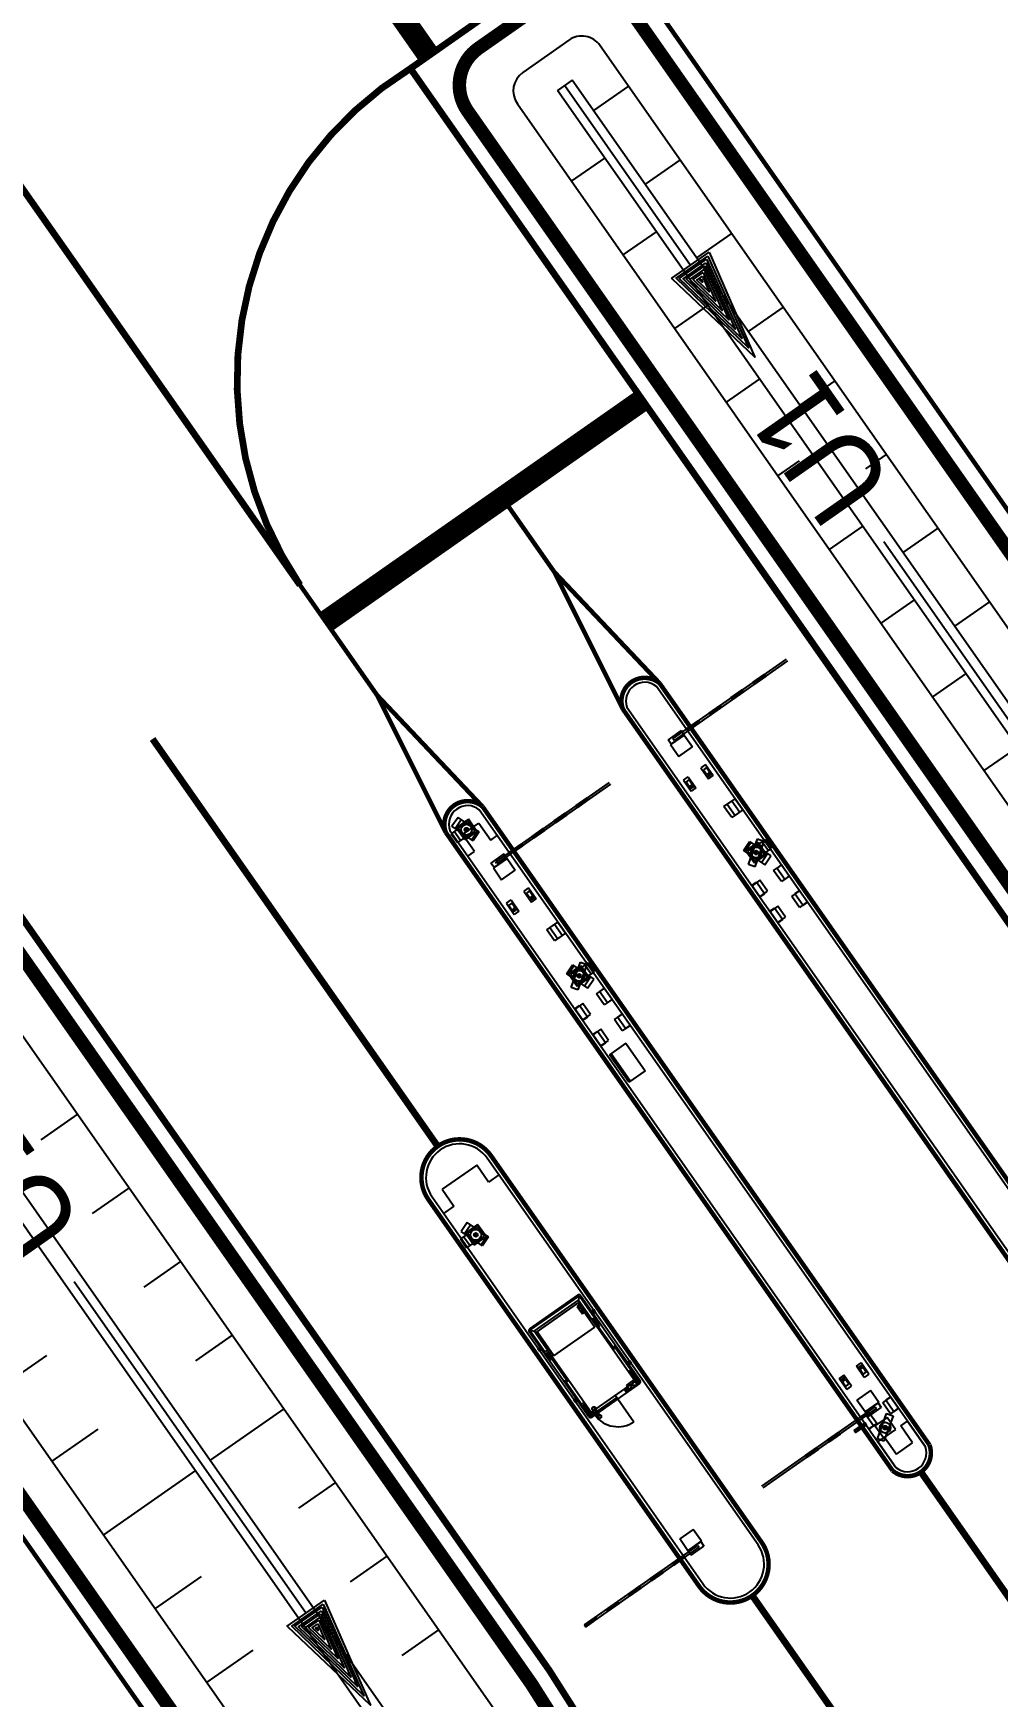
# Model space of a CAD drawing. Header units: millimetres. Extents: x 152904052 to 153933663, y 538271515 to 539240469.
# Drawn here: x 153414542 to 153435995, y 538547821 to 538584816 of the extents above; entities that cross this region are included whole.
import ezdxf
from ezdxf.enums import TextEntityAlignment as Align

# ---------------------------------------------------------------- set-up
doc = ezdxf.new("R2010")
doc.units = ezdxf.units.MM
doc.layers.add('SCHM', color=9, linetype='Continuous')
doc.styles.add('IIAC FONT', font='Gulim.ttf')

msp = doc.modelspace()

# ---------------------------------------------------------------- linework, layer by layer
at = {"layer": 'SCHM'}
for p, q in [((153426530.2, 538583771.9), (153426202.5, 538583542.5)), ((153445565.5, 538555889.3), (153426202.5, 538583542.5)), ((153445893.2, 538556118.7), (153426530.2, 538583771.9)), ((153427780.2, 538583643), (153427002, 538583098.1)), ((153426517.3, 538581524.4), (153427254.3, 538582040.4)), ((153428927.3, 538582004.7), (153428149.1, 538581459.8)), ((153427664.5, 538579886.1), (153428401.4, 538580402.1)), ((153430074.5, 538580366.4), (153429296.3, 538579821.5)), ((153428811.6, 538578247.8), (153429548.6, 538578763.8)), ((153431221.6, 538578728.1), (153430443.5, 538578183.2)), ((153429958.8, 538576609.5), (153430695.7, 538577125.5)), ((153432368.8, 538577089.8), (153431590.6, 538576544.9)), ((153433516, 538575451.5), (153433051, 538575125.9)), ((153431105.9, 538574971.2), (153431583.6, 538575305.7)), ((153432253.1, 538573332.9), (153432990, 538573848.9)), ((153434663.1, 538573813.2), (153433884.9, 538573268.3)), ((153433400.2, 538571694.6), (153434137.2, 538572210.6)), ((153435810.3, 538572174.9), (153435032.1, 538571630)), ((153431289.9, 538570897.8), (153428767, 538569131.2)), ((153431318.5, 538570857), (153428795.6, 538569090.4)), ((153430065.8, 538570040.6), (153430310.6, 538570212.1)), ((153430310.6, 538570212.1), (153430339.2, 538570171.3)), ((153430555.5, 538570383.5), (153430800.3, 538570554.9)), ((153430828.9, 538570514.1), (153430584, 538570342.7)), ((153434547.4, 538570056.3), (153435284.3, 538570572.3)), ((153406706.7, 538569891.4), (153425175.9, 538543514.7)), ((153429576.2, 538569697.8), (153429821, 538569869.2)), ((153429821, 538569869.2), (153429849.6, 538569828.4)), ((153430094.4, 538569999.8), (153430065.8, 538570040.6)), ((153430339.2, 538570171.3), (153430094.4, 538569999.8)), ((153406379, 538569662), (153424848.2, 538543285.2)), ((153429086.5, 538569354.9), (153429331.4, 538569526.4)), ((153429359.9, 538569485.6), (153429115.1, 538569314.1)), ((153429331.4, 538569526.4), (153429359.9, 538569485.6)), ((153429849.6, 538569828.4), (153429604.7, 538569657)), ((153428950.5, 538569306.1), (153428662.7, 538569104.6)), ((153428731.5, 538569006.3), (153428662.7, 538569104.6)), ((153428716.2, 538568995.6), (153429019.3, 538569207.8)), ((153429019.3, 538569207.8), (153428731.5, 538569006.3)), ((153428795.6, 538569090.4), (153428767, 538569131.2)), ((153428950.5, 538569306.1), (153429019.3, 538569207.8)), ((153429019.3, 538569207.8), (153429202.9, 538568945.7)), ((153429115.1, 538569314.1), (153429086.5, 538569354.9)), ((153428716.2, 538568995.6), (153428899.8, 538568733.4)), ((153428899.8, 538568733.4), (153429202.9, 538568945.7)), ((153435694.5, 538568418), (153436431.5, 538568934)), ((153429496.2, 538568552.9), (153429390.3, 538568478.7)), ((153429390.3, 538568478.7), (153429562.4, 538568233)), ((153429520.2, 538568483.9), (153429450.6, 538568435.1)), ((153429450.6, 538568435.1), (153429523.5, 538568331)), ((153429496.2, 538568552.9), (153429668.3, 538568307.1)), ((153429520.2, 538568483.9), (153429593.2, 538568379.8)), ((153429593.2, 538568379.8), (153429523.5, 538568331)), ((153427350.3, 538568155.7), (153424827.4, 538566389.1)), ((153427378.8, 538568114.9), (153424855.9, 538566348.3)), ((153429004.7, 538568208.7), (153429110.6, 538568282.9)), ((153429004.7, 538568208.7), (153429176.8, 538567963)), ((153429061.3, 538568162.5), (153429130.9, 538568211.3)), ((153429061.3, 538568162.5), (153429134.2, 538568058.4)), ((153429110.6, 538568282.9), (153429282.6, 538568037.1)), ((153429130.9, 538568211.3), (153429203.9, 538568107.2)), ((153429134.2, 538568058.4), (153429203.9, 538568107.2)), ((153429169, 538568082.8), (153429163.4, 538568016.7)), ((153429163.4, 538568016.7), (153429233, 538568065.5)), ((153429169, 538568082.8), (153429233, 538568065.5)), ((153429282.6, 538568037.1), (153429176.8, 538567963)), ((153429558.3, 538568355.4), (153429552.7, 538568289.3)), ((153429622.4, 538568338.1), (153429552.7, 538568289.3)), ((153429558.3, 538568355.4), (153429622.4, 538568338.1)), ((153429562.4, 538568233), (153429668.3, 538568307.1)), ((153426615.8, 538567641.4), (153426860.6, 538567812.8)), ((153426889.2, 538567772), (153426644.4, 538567600.6)), ((153429905.9, 538567619), (153430151.7, 538567791.1)), ((153430077.1, 538567745), (153429974.7, 538567673.3)), ((153429974.7, 538567673.3), (153430152.6, 538567419.4)), ((153430077.1, 538567745), (153430254.9, 538567491)), ((153430151.7, 538567791.1), (153430323.8, 538567545.3)), ((153423990.1, 538567378.2), (153423855.3, 538567179.6)), ((153423925.6, 538567131.8), (153424060.4, 538567330.4)), ((153424219.6, 538567334.1), (153423950.5, 538567145.6)), ((153424461.7, 538567058.1), (153423990.1, 538567378.2)), ((153423996.2, 538567137.4), (153424211.6, 538567288.2)), ((153424362.3, 538567072.9), (153424211.6, 538567288.2)), ((153424408.1, 538567064.9), (153424219.6, 538567334.1)), ((153426126.2, 538567298.6), (153426371, 538567470)), ((153426154.7, 538567257.7), (153426126.2, 538567298.6)), ((153426399.6, 538567429.2), (153426154.7, 538567257.7)), ((153426371, 538567470), (153426399.6, 538567429.2)), ((153430078, 538567373.3), (153429905.9, 538567619)), ((153430323.8, 538567545.3), (153430078, 538567373.3)), ((153430152.6, 538567419.4), (153430254.9, 538567491)), ((153424002.8, 538567128.1), (153423838.1, 538567012.7)), ((153423838.1, 538567012.7), (153423975.7, 538566816.1)), ((153424327, 538566859.5), (153423855.3, 538567179.6)), ((153424045.4, 538566864.9), (153423907.7, 538567061.5)), ((153424138.9, 538566876.4), (153423950.5, 538567145.6)), ((153424140.4, 538566931.5), (153423975.7, 538566816.1)), ((153424147, 538566922.1), (153423996.2, 538567137.4)), ((153424140.4, 538566931.5), (153424002.8, 538567128.1)), ((153424092.4, 538566995.2), (153424452.8, 538567247.6)), ((153424356.2, 538566618.4), (153424092.4, 538566995.2)), ((153424408.1, 538567064.9), (153424138.9, 538566876.4)), ((153424362.3, 538567072.9), (153424147, 538566922.1)), ((153424432.8, 538567077.8), (153424298, 538566879.2)), ((153424461.7, 538567058.1), (153424327, 538566859.5)), ((153424452.8, 538567247.6), (153424716.7, 538566870.7)), ((153424716.7, 538566870.7), (153424864.1, 538566974)), ((153425636.5, 538566955.7), (153425881.3, 538567127.1)), ((153425909.9, 538567086.3), (153425665.1, 538566914.9)), ((153425881.3, 538567127.1), (153425909.9, 538567086.3)), ((153430449.4, 538566332.6), (153430650.1, 538566897)), ((153430650.1, 538566897), (153430795.1, 538566845.4)), ((153430661.7, 538566768.4), (153430826.4, 538566883.7)), ((153430964, 538566687.1), (153430826.4, 538566883.7)), ((153424209.5, 538566515.6), (153424356.9, 538566618.8)), ((153425010.8, 538566564), (153424723, 538566362.5)), ((153425010.8, 538566564), (153425079.7, 538566465.7)), ((153425146.9, 538566612.8), (153425391.7, 538566784.3)), ((153425175.4, 538566572), (153425146.9, 538566612.8)), ((153425420.3, 538566743.5), (153425175.4, 538566572)), ((153425391.7, 538566784.3), (153425420.3, 538566743.5)), ((153430340.4, 538566641.7), (153430475.1, 538566840.3)), ((153430340.4, 538566641.7), (153430812.1, 538566321.7)), ((153430369.3, 538566622.1), (153430504.1, 538566820.7)), ((153430394, 538566635), (153430663.2, 538566823.4)), ((153430394, 538566635), (153430582.5, 538566365.8)), ((153430439.8, 538566627), (153430655.1, 538566777.8)), ((153430439.8, 538566627), (153430590.6, 538566411.6)), ((153430475.1, 538566840.3), (153430946.8, 538566520.3)), ((153430582.5, 538566365.8), (153430851.7, 538566554.3)), ((153430805.9, 538566562.4), (153430590.6, 538566411.6)), ((153430795.1, 538566845.4), (153430594.4, 538566281)), ((153430655.1, 538566777.8), (153430805.9, 538566562.4)), ((153430661.7, 538566768.4), (153430799.3, 538566571.8)), ((153430663.2, 538566823.4), (153430851.7, 538566554.3)), ((153430876.5, 538566568), (153430741.7, 538566369.4)), ((153430756.8, 538566835), (153430894.4, 538566638.4)), ((153430799.3, 538566571.8), (153430964, 538566687.1)), ((153430812.1, 538566321.7), (153430946.8, 538566520.3)), ((153424791.9, 538566264.2), (153424723, 538566362.5)), ((153424776.6, 538566253.5), (153425079.7, 538566465.7)), ((153424776.6, 538566253.5), (153424960.1, 538565991.3)), ((153425079.7, 538566465.7), (153424791.9, 538566264.2)), ((153424855.9, 538566348.3), (153424827.4, 538566389.1)), ((153424960.1, 538565991.3), (153425263.2, 538566203.6)), ((153425079.7, 538566465.7), (153425263.2, 538566203.6)), ((153430594.4, 538566281), (153430449.4, 538566332.6)), ((153431010.1, 538566194.7), (153431184.1, 538566316.6)), ((153431182.1, 538565949), (153431010.1, 538566194.7)), ((153431181.3, 538566320.7), (153431078.9, 538566249)), ((153431256.7, 538565995.1), (153431078.9, 538566249)), ((153431359.1, 538566066.8), (153431181.3, 538566320.7)), ((153425556.5, 538565810.8), (153425450.7, 538565736.7)), ((153425556.5, 538565810.8), (153425728.6, 538565565)), ((153430525.9, 538565861.8), (153430628.3, 538565933.5)), ((153430703.7, 538565607.9), (153430525.9, 538565861.8)), ((153430702.9, 538565979.6), (153430528.8, 538565857.7)), ((153430806.1, 538565679.6), (153430628.3, 538565933.5)), ((153430874.9, 538565733.9), (153430702.9, 538565979.6)), ((153431356.2, 538566070.9), (153431182.1, 538565949)), ((153431256.7, 538565995.1), (153431359.1, 538566066.8)), ((153425065, 538565466.6), (153425170.9, 538565540.8)), ((153425065, 538565466.6), (153425237.1, 538565220.9)), ((153425121.6, 538565420.4), (153425191.3, 538565469.2)), ((153425121.6, 538565420.4), (153425194.5, 538565316.3)), ((153425170.9, 538565540.8), (153425343, 538565295)), ((153425191.3, 538565469.2), (153425264.2, 538565365.1)), ((153425450.7, 538565736.7), (153425622.7, 538565490.9)), ((153425580.6, 538565741.8), (153425510.9, 538565693)), ((153425510.9, 538565693), (153425583.9, 538565588.9)), ((153425580.6, 538565741.8), (153425653.5, 538565637.7)), ((153425653.5, 538565637.7), (153425583.9, 538565588.9)), ((153425618.7, 538565613.3), (153425613.1, 538565547.2)), ((153425682.7, 538565596), (153425613.1, 538565547.2)), ((153425618.7, 538565613.3), (153425682.7, 538565596)), ((153425622.7, 538565490.9), (153425728.6, 538565565)), ((153430700.9, 538565612), (153430874.9, 538565733.9)), ((153430806.1, 538565679.6), (153430703.7, 538565607.9)), ((153431104.4, 538565406.2), (153430930.3, 538565284.3)), ((153431276.4, 538565160.5), (153431104.4, 538565406.2)), ((153431411.6, 538565621.3), (153431585.6, 538565743.2)), ((153431583.6, 538565375.6), (153431411.6, 538565621.3)), ((153431582.8, 538565747.3), (153431480.4, 538565675.6)), ((153431658.2, 538565421.7), (153431480.4, 538565675.6)), ((153431760.6, 538565493.4), (153431582.8, 538565747.3)), ((153431757.7, 538565497.5), (153431583.6, 538565375.6)), ((153431658.2, 538565421.7), (153431760.6, 538565493.4)), ((153425194.5, 538565316.3), (153425264.2, 538565365.1)), ((153425229.4, 538565340.7), (153425223.7, 538565274.6)), ((153425223.7, 538565274.6), (153425293.4, 538565323.4)), ((153425229.4, 538565340.7), (153425293.4, 538565323.4)), ((153425343, 538565295), (153425237.1, 538565220.9)), ((153425966.3, 538564876.9), (153426212, 538565049)), ((153426212, 538565049), (153426384.1, 538564803.2)), ((153430927.4, 538565288.4), (153431029.8, 538565360.1)), ((153431105.2, 538565034.5), (153430927.4, 538565288.4)), ((153431207.6, 538565106.2), (153431029.8, 538565360.1)), ((153431102.4, 538565038.6), (153431276.4, 538565160.5)), ((153431207.6, 538565106.2), (153431105.2, 538565034.5)), ((153426138.4, 538564631.2), (153425966.3, 538564876.9)), ((153426137.5, 538565002.9), (153426035.1, 538564931.2)), ((153426035.1, 538564931.2), (153426212.9, 538564677.3)), ((153426137.5, 538565002.9), (153426315.3, 538564749)), ((153426384.1, 538564803.2), (153426138.4, 538564631.2)), ((153426212.9, 538564677.3), (153426315.3, 538564749)), ((153426400.7, 538563899.7), (153426535.5, 538564098.3)), ((153426429.7, 538563880), (153426564.4, 538564078.6)), ((153426454.3, 538563892.9), (153426723.5, 538564081.4)), ((153426500.1, 538563884.9), (153426715.5, 538564035.7)), ((153426509.8, 538563590.5), (153426710.4, 538564154.9)), ((153426535.5, 538564098.3), (153427007.2, 538563778.2)), ((153426855.4, 538564103.3), (153426654.8, 538563538.9)), ((153426710.4, 538564154.9), (153426855.4, 538564103.3)), ((153426715.5, 538564035.7), (153426866.2, 538563820.3)), ((153426722, 538564026.3), (153426886.7, 538564141.6)), ((153426722, 538564026.3), (153426859.7, 538563829.7)), ((153426723.5, 538564081.4), (153426912, 538563812.2)), ((153426817.1, 538564092.9), (153426954.8, 538563896.3)), ((153426859.7, 538563829.7), (153427024.4, 538563945)), ((153427024.4, 538563945), (153426886.7, 538564141.6)), ((153426400.7, 538563899.7), (153426872.4, 538563579.6)), ((153426454.3, 538563892.9), (153426642.8, 538563623.7)), ((153426500.1, 538563884.9), (153426650.9, 538563669.6)), ((153426654.8, 538563538.9), (153426509.8, 538563590.5)), ((153426642.8, 538563623.7), (153426912, 538563812.2)), ((153426866.2, 538563820.3), (153426650.9, 538563669.6)), ((153426936.8, 538563825.9), (153426802.1, 538563627.3)), ((153426872.4, 538563579.6), (153427007.2, 538563778.2)), ((153427070.4, 538563452.6), (153427244.5, 538563574.5)), ((153427241.6, 538563578.6), (153427139.2, 538563506.9)), ((153427419.4, 538563324.7), (153427241.6, 538563578.6)), ((153426586.3, 538563119.7), (153426688.7, 538563191.4)), ((153426763.2, 538563237.5), (153426589.1, 538563115.7)), ((153426866.5, 538562937.5), (153426688.7, 538563191.4)), ((153426935.3, 538562991.8), (153426763.2, 538563237.5)), ((153427242.5, 538563206.9), (153427070.4, 538563452.6)), ((153427317, 538563253), (153427139.2, 538563506.9)), ((153427416.5, 538563328.8), (153427242.5, 538563206.9)), ((153427317, 538563253), (153427419.4, 538563324.7)), ((153426764.1, 538562865.8), (153426586.3, 538563119.7)), ((153426761.2, 538562869.9), (153426935.3, 538562991.8)), ((153426866.5, 538562937.5), (153426764.1, 538562865.8)), ((153427471.9, 538562879.2), (153427646, 538563001.1)), ((153427644, 538562633.5), (153427471.9, 538562879.2)), ((153427643.1, 538563005.2), (153427540.7, 538562933.5)), ((153427718.5, 538562679.6), (153427540.7, 538562933.5)), ((153427820.9, 538562751.3), (153427643.1, 538563005.2)), ((153426987.8, 538562546.3), (153427090.2, 538562618)), ((153427165.6, 538562292.4), (153426987.8, 538562546.3)), ((153427164.7, 538562664.1), (153426990.6, 538562542.2)), ((153427268, 538562364.1), (153427090.2, 538562618)), ((153427336.8, 538562418.4), (153427164.7, 538562664.1)), ((153427818, 538562755.4), (153427644, 538562633.5)), ((153427718.5, 538562679.6), (153427820.9, 538562751.3)), ((153427162.7, 538562296.5), (153427336.8, 538562418.4)), ((153427268, 538562364.1), (153427165.6, 538562292.4)), ((153427724.2, 538562354.1), (153427361.3, 538562100)), ((153427791.5, 538561485.7), (153427361.8, 538562099.3)), ((153427396.6, 538562124.7), (153427826.7, 538561510.3)), ((153427724.2, 538562354.1), (153428154.4, 538561739.8)), ((153428154.4, 538561739.8), (153427791.5, 538561485.7)), ((153415524.3, 538560778.3), (153414706.8, 538560205.9)), ((153424404.7, 538559645.1), (153423634.7, 538559105.9)), ((153424668.6, 538559268.3), (153424404.7, 538559645.1)), ((153416671.8, 538559140.2), (153415854.2, 538558567.7)), ((153424897.9, 538559428.9), (153424668.6, 538559268.3)), ((153423634.7, 538559105.9), (153423898.6, 538558729.1)), ((153423898.6, 538558729.1), (153423669.2, 538558568.5)), ((153424208.8, 538558116.5), (153424044.1, 538558001.2)), ((153424196.1, 538558366.6), (153424061.4, 538558168)), ((153424533, 538557848), (153424061.4, 538558168)), ((153424251.4, 538557853.4), (153424113.8, 538558050)), ((153424131.7, 538558120.3), (153424266.5, 538558318.9)), ((153424425.7, 538558322.5), (153424156.5, 538558134.1)), ((153424345, 538557864.9), (153424156.5, 538558134.1)), ((153424667.8, 538558046.6), (153424196.1, 538558366.6)), ((153424202.3, 538558125.9), (153424417.6, 538558276.7)), ((153424353.1, 538557910.6), (153424202.3, 538558125.9)), ((153424346.5, 538557919.9), (153424208.8, 538558116.5)), ((153424614.2, 538558053.4), (153424345, 538557864.9)), ((153424568.4, 538558061.4), (153424353.1, 538557910.6)), ((153424568.4, 538558061.4), (153424417.6, 538558276.7)), ((153424614.2, 538558053.4), (153424425.7, 538558322.5)), ((153424638.8, 538558066.2), (153424504.1, 538557867.6)), ((153424667.8, 538558046.6), (153424533, 538557848)), ((153424044.1, 538558001.2), (153424181.8, 538557804.6)), ((153424346.5, 538557919.9), (153424181.8, 538557804.6)), ((153417819.3, 538557502.1), (153417001.5, 538556929.5)), ((153425586.7, 538556004.3), (153426651.6, 538556750)), ((153425597.6, 538555988.8), (153426662.5, 538556734.4)), ((153425601.1, 538555983.9), (153426666, 538556729.5)), ((153425604.5, 538555978.9), (153426669.4, 538556724.6)), ((153425685.1, 538555951.1), (153426668, 538556639.4)), ((153425730.1, 538555921.6), (153426680.3, 538556587)), ((153426643.5, 538556500.1), (153426725.4, 538556557.5)), ((153426680.3, 538556709), (153426651.6, 538556750)), ((153426661.5, 538556573.8), (153427034.3, 538556041.3)), ((153426680.3, 538556709), (153426668, 538556639.4)), ((153426668, 538556639.4), (153427987.3, 538554755.3)), ((153426721.3, 538556737.7), (153426680.3, 538556709)), ((153426680.3, 538556587), (153426927, 538556234.7)), ((153426695.9, 538556719.9), (153427022.8, 538556253)), ((153426700.8, 538556723.4), (153427027.7, 538556256.5)), ((153426705.7, 538556726.8), (153427032.7, 538556259.9)), ((153426721.3, 538556737.7), (153428040.5, 538554853.7)), ((153426758.2, 538556336.3), (153426725.4, 538556557.5)), ((153426840.1, 538556393.6), (153426643.5, 538556500.1)), ((153426643.5, 538556500.1), (153426758.2, 538556336.3)), ((153426758.2, 538556336.3), (153426840.1, 538556393.6)), ((153426908.1, 538556221.5), (153426927, 538556234.7)), ((153426959.3, 538556397.8), (153427008.5, 538556432.2)), ((153427048.2, 538556270.8), (153426966.3, 538556213.4)), ((153427071.2, 538556238), (153426989.2, 538556180.7)), ((153426999.5, 538556340.4), (153427048.6, 538556374.8)), ((153427048.6, 538556374.8), (153427008.5, 538556432.2)), ((153427128.5, 538556156.1), (153427046.6, 538556098.8)), ((153418966.8, 538555864.1), (153418148.8, 538555291.3)), ((153425574.5, 538555934.7), (153425615.4, 538555963.4)), ((153426893.7, 538554050.7), (153425574.5, 538555934.7)), ((153425615.4, 538555963.4), (153425586.7, 538556004.3)), ((153425590, 538555945.6), (153425917, 538555478.7)), ((153425594.9, 538555949), (153425921.9, 538555482.1)), ((153425599.9, 538555952.5), (153425926.8, 538555485.6)), ((153425615.4, 538555963.4), (153425685.1, 538555951.1)), ((153427004.3, 538554067.1), (153425685.1, 538555951.1)), ((153425976.8, 538555569.4), (153425730.1, 538555921.6)), ((153426121.8, 538555402.4), (153425749, 538555934.8)), ((153426121.8, 538555402.4), (153427034.3, 538556041.3)), ((153427069.5, 538556066), (153427151.5, 538556123.3)), ((153427133.4, 538556061.9), (153427092.5, 538556033.2)), ((153427108.1, 538556044.1), (153427429.3, 538555585.4)), ((153427110.5, 538556094.7), (153427133.4, 538556061.9)), ((153427113, 538556047.6), (153427434.2, 538555588.8)), ((153427117.9, 538556051), (153427439.1, 538555592.3)), ((153425812.5, 538555594.8), (153425763.3, 538555560.3)), ((153425803.5, 538555503), (153425763.3, 538555560.3)), ((153425852.6, 538555537.4), (153425803.5, 538555503)), ((153425901.4, 538555467.8), (153425983.3, 538555525.1)), ((153425924.3, 538555435), (153426006.3, 538555492.4)), ((153425976.8, 538555569.4), (153425995.6, 538555582.6)), ((153427495.6, 538555631.9), (153427413.7, 538555574.5)), ((153427518.5, 538555599.1), (153427436.6, 538555541.7)), ((153427454.6, 538555603.2), (153427477.6, 538555570.4)), ((153427493.2, 538555581.3), (153427837.3, 538555089.8)), ((153427498.1, 538555584.7), (153427842.2, 538555093.3)), ((153427503, 538555588.2), (153427847.1, 538555096.7)), ((153414833.7, 538555411.6), (153413811.4, 538554695.8)), ((153425981.7, 538555353.1), (153426063.6, 538555410.5)), ((153426004.6, 538555320.3), (153426086.6, 538555377.7)), ((153426045.6, 538555349), (153426068.5, 538555316.2)), ((153426068.5, 538555316.2), (153426109.5, 538555344.9)), ((153426084.1, 538555327.1), (153426405.3, 538554868.4)), ((153426089, 538555330.6), (153426410.2, 538554871.9)), ((153426093.9, 538555334), (153426415.1, 538554875.3)), ((153427756.6, 538555259.1), (153427805.7, 538555293.6)), ((153427862.7, 538555107.6), (153427780.8, 538555050.2)), ((153427796.7, 538555201.8), (153427845.9, 538555236.2)), ((153427885.6, 538555074.8), (153427803.7, 538555017.5)), ((153427845.9, 538555236.2), (153427805.7, 538555293.6)), ((153432849.8, 538555169.6), (153432955.7, 538555243.7)), ((153433021.9, 538554923.8), (153432849.8, 538555169.6)), ((153432969, 538555190), (153432899.4, 538555141.2)), ((153432963.4, 538555123.9), (153432899.4, 538555141.2)), ((153432998.2, 538555148.3), (153432928.6, 538555099.5)), ((153433001.5, 538554995.4), (153432928.6, 538555099.5)), ((153433127.7, 538554998), (153432955.7, 538555243.7)), ((153432963.4, 538555123.9), (153432969, 538555190)), ((153433071.2, 538555044.2), (153432998.2, 538555148.3)), ((153433071.2, 538555044.2), (153433001.5, 538554995.4)), ((153426348.8, 538554828.8), (153426430.7, 538554886.2)), ((153426371.7, 538554796.1), (153426453.6, 538554853.4)), ((153426387.3, 538554807), (153426731.4, 538554315.5)), ((153426389.7, 538554857.5), (153426412.7, 538554824.8)), ((153426392.2, 538554810.4), (153426736.4, 538554318.9)), ((153426397.1, 538554813.9), (153426741.3, 538554322.4)), ((153428028.2, 538554784), (153426963.3, 538554038.4)), ((153428011.8, 538554894.6), (153427055.5, 538554225)), ((153427902.9, 538554867.2), (153427739, 538554752.4)), ((153427739, 538554752.4), (153427977.4, 538554760.7)), ((153427739, 538554752.4), (153427813.6, 538554646)), ((153427902.9, 538554867.2), (153427813.6, 538554646)), ((153427813.6, 538554646), (153427977.4, 538554760.7)), ((153427977.4, 538554760.7), (153427902.9, 538554867.2)), ((153432570, 538554973.7), (153432464.2, 538554899.6)), ((153432636.3, 538554653.8), (153432464.2, 538554899.6)), ((153432510.1, 538554868.6), (153432579.7, 538554917.4)), ((153432574.1, 538554851.3), (153432510.1, 538554868.6)), ((153432539.3, 538554826.9), (153432608.9, 538554875.7)), ((153432612.2, 538554722.8), (153432539.3, 538554826.9)), ((153432742.1, 538554728), (153432570, 538554973.7)), ((153432574.1, 538554851.3), (153432579.7, 538554917.4)), ((153432681.9, 538554771.6), (153432608.9, 538554875.7)), ((153432612.2, 538554722.8), (153432681.9, 538554771.6)), ((153432636.3, 538554653.8), (153432742.1, 538554728)), ((153433127.7, 538554998), (153433021.9, 538554923.8)), ((153426609.8, 538554456.1), (153426560.6, 538554421.7)), ((153426600.8, 538554364.4), (153426560.6, 538554421.7)), ((153426649.9, 538554398.8), (153426600.8, 538554364.4)), ((153426715.9, 538554304.6), (153426797.8, 538554361.9)), ((153426738.8, 538554271.8), (153426820.7, 538554329.2)), ((153427522, 538554478.4), (153427014.1, 538554122.8)), ((153427487.6, 538554527.5), (153427544.9, 538554445.6)), ((153427544.9, 538554445.6), (153427900.5, 538553937.7)), ((153427684.2, 538554665.2), (153427741.5, 538554583.3)), ((153433167.2, 538554627.9), (153432864.1, 538554415.6)), ((153433047.6, 538554153.5), (153432864.1, 538554415.6)), ((153433350.7, 538554365.7), (153433047.6, 538554153.5)), ((153433047.6, 538554153.5), (153433335.4, 538554355)), ((153433350.7, 538554365.7), (153433167.2, 538554627.9)), ((153433335.4, 538554355), (153433404.3, 538554256.7)), ((153433437.1, 538554360), (153433611.2, 538554481.9)), ((153433609.2, 538554114.3), (153433437.1, 538554360)), ((153433608.3, 538554486), (153433505.9, 538554414.3)), ((153433683.7, 538554160.4), (153433505.9, 538554414.3)), ((153433786.1, 538554232.1), (153433608.3, 538554486)), ((153420114.3, 538554226), (153418478, 538553080.3)), ((153426821.6, 538554293.1), (153426772.4, 538554258.7)), ((153426772.4, 538554258.7), (153426913.3, 538554162.1)), ((153426772.4, 538554258.7), (153426864.2, 538554127.7)), ((153426821.6, 538554293.1), (153426864.2, 538554127.7)), ((153426913.3, 538554162.1), (153426821.6, 538554293.1)), ((153426864.2, 538554127.7), (153426913.3, 538554162.1)), ((153427002.2, 538554187.7), (153426865, 538554091.6)), ((153427037, 538554090), (153426979.7, 538554171.9)), ((153427063.3, 538554157.2), (153427013.9, 538554227.7)), ((153427090.3, 538554188.3), (153427024.8, 538554142.4)), ((153427024.8, 538554142.4), (153427038.8, 538554160.8)), ((153427024.8, 538554142.4), (153427030.5, 538554134.2)), ((153427038.3, 538554170.2), (153427025.9, 538554187.8)), ((153427063.7, 538554188), (153427034.2, 538554167.3)), ((153427034.2, 538554167.3), (153427038.8, 538554160.8)), ((153427038.8, 538554160.8), (153427068.2, 538554181.4)), ((153427059.6, 538554185.1), (153427047.2, 538554202.7)), ((153427059.2, 538554093.3), (153427053.4, 538554101.5)), ((153427124.7, 538554139.2), (153427059.2, 538554093.3)), ((153427059.2, 538554093.3), (153427081.2, 538554100.2)), ((153427068.2, 538554181.4), (153427063.7, 538554188)), ((153427090.3, 538554188.3), (153427068.2, 538554181.4)), ((153427081.2, 538554100.2), (153427110.7, 538554120.8)), ((153427085.8, 538554093.6), (153427081.2, 538554100.2)), ((153427115.3, 538554114.3), (153427085.8, 538554093.6)), ((153427086.2, 538554124.4), (153427135.6, 538554053.9)), ((153427089.9, 538554096.5), (153427102.2, 538554078.9)), ((153427096, 538554180.1), (153427090.3, 538554188.3)), ((153427124.7, 538554139.2), (153427110.7, 538554120.8)), ((153427110.7, 538554120.8), (153427115.3, 538554114.3)), ((153427111.2, 538554111.4), (153427123.5, 538554093.8)), ((153427119, 538554147.4), (153427124.7, 538554139.2)), ((153430748.4, 538552504.3), (153433271.3, 538554270.9)), ((153430777, 538552463.5), (153433299.9, 538554230.1)), ((153432953, 538554027.2), (153433055.4, 538554098.9)), ((153433130.8, 538553773.2), (153432953, 538554027.2)), ((153433129.9, 538554144.9), (153432955.8, 538554023.1)), ((153433116.5, 538554055.2), (153433047.6, 538554153.5)), ((153433233.2, 538553844.9), (153433055.4, 538554098.9)), ((153433116.5, 538554055.2), (153433404.3, 538554256.7)), ((153433302, 538553899.2), (153433129.9, 538554144.9)), ((153433532.1, 538554034.5), (153433262.9, 538553846)), ((153433271.3, 538554270.9), (153433299.9, 538554230.1)), ((153433319.5, 538553554.9), (153433520.1, 538554119.2)), ((153433665.1, 538554067.7), (153433464.5, 538553503.3)), ((153433520.1, 538554119.2), (153433665.1, 538554067.7)), ((153433720.6, 538553765.3), (153433532.1, 538554034.5)), ((153433783.2, 538554236.2), (153433609.2, 538554114.3)), ((153433683.7, 538554160.4), (153433786.1, 538554232.1)), ((153433836.5, 538553846.2), (153433984, 538553949.5)), ((153433984, 538553949.5), (153434385.5, 538553376.1)), ((153415980.9, 538553773.3), (153414958.5, 538553057.5)), ((153432217.4, 538553532.9), (153432462.2, 538553704.3)), ((153432490.8, 538553663.5), (153432245.9, 538553492.1)), ((153432801.4, 538553741), (153433046.2, 538553912.4)), ((153432829.9, 538553700.2), (153432801.4, 538553741)), ((153433074.8, 538553871.6), (153432829.9, 538553700.2)), ((153433046.2, 538553912.4), (153433074.8, 538553871.6)), ((153433127.9, 538553777.3), (153433302, 538553899.2)), ((153433233.2, 538553844.9), (153433130.8, 538553773.2)), ((153433451.4, 538553576.8), (153433262.9, 538553846)), ((153433329.3, 538553491.1), (153433476.8, 538553594.3)), ((153433720.6, 538553765.3), (153433451.4, 538553576.8)), ((153433476.1, 538553593.9), (153433740, 538553217)), ((153434100.4, 538553469.4), (153433836.5, 538553846.2)), ((153431727.7, 538553190), (153431972.5, 538553361.4)), ((153432001.1, 538553320.6), (153431756.3, 538553149.2)), ((153431972.5, 538553361.4), (153432001.1, 538553320.6)), ((153432245.9, 538553492.1), (153432217.4, 538553532.9)), ((153433464.5, 538553503.3), (153433319.5, 538553554.9)), ((153433730.2, 538552917.2), (153433328.7, 538553490.6)), ((153433740, 538553217), (153434100.4, 538553469.4)), ((153418150.3, 538552850.8), (153416105.7, 538551419.2)), ((153421261.8, 538552587.9), (153420443.4, 538552014.9)), ((153429223.1, 538551543.3), (153428920, 538551331.1)), ((153429406.7, 538551281.2), (153429223.1, 538551543.3)), ((153426804.4, 538549419.8), (153429327.3, 538551186.3)), ((153426833, 538549379), (153429355.9, 538551145.5)), ((153429103.6, 538551069), (153428920, 538551331.1)), ((153429406.7, 538551281.2), (153429103.6, 538551069)), ((153429103.6, 538551069), (153429391.4, 538551270.5)), ((153429172.4, 538550970.7), (153429103.6, 538551069)), ((153429172.4, 538550970.7), (153429460.2, 538551172.2)), ((153429327.3, 538551186.3), (153429355.9, 538551145.5)), ((153429391.4, 538551270.5), (153429460.2, 538551172.2)), ((153422409.3, 538550949.9), (153421590.8, 538550376.8)), ((153428273.3, 538550448.3), (153428518.1, 538550619.7)), ((153428763, 538550791.2), (153429007.8, 538550962.6)), ((153428791.5, 538550750.4), (153428763, 538550791.2)), ((153429036.4, 538550921.8), (153428791.5, 538550750.4)), ((153429007.8, 538550962.6), (153429036.4, 538550921.8)), ((153418275.2, 538550496.7), (153417252.9, 538549780.9)), ((153427783.7, 538550105.5), (153428028.5, 538550276.9)), ((153428057.1, 538550236.1), (153427812.2, 538550064.7)), ((153428028.5, 538550276.9), (153428057.1, 538550236.1)), ((153428301.9, 538550407.5), (153428273.3, 538550448.3)), ((153428546.7, 538550578.9), (153428301.9, 538550407.5)), ((153427294, 538549762.6), (153427538.9, 538549934)), ((153427567.4, 538549893.2), (153427322.6, 538549721.8)), ((153427812.2, 538550064.7), (153427783.7, 538550105.5)), ((153426804.4, 538549419.8), (153427049.2, 538549591.2)), ((153427077.8, 538549550.4), (153426833, 538549379)), ((153427049.2, 538549591.2), (153427077.8, 538549550.4)), ((153423556.8, 538549311.8), (153422738.1, 538548738.6)), ((153426804.4, 538549419.8), (153426833, 538549379)), ((153419422.3, 538548858.4), (153418400, 538548142.6))]:
    msp.add_line(p, q, dxfattribs=at)
for points, const_width in [([(153382280.1, 538500129.9), (153391066.5, 538510265.4), (153422858.3, 538532437.8, 0.4143172), (153425623.6, 538548104.4), (153408712.5, 538572245.2, 0.4141458), (153407319.9, 538572490.6), (153403311.7, 538569684, 0.4142136), (153403066.1, 538568291.2), (153423313.3, 538539375.2), (153372545, 538503826.8), (153348008.6, 538508153.2, 0.1989124), (153340909.9, 538506579.5), (153283005.5, 538466034.4), (153077550.5, 538759454.5)], 300), ([(153516377.8, 538737720.2), (153499645.1, 538637137.3), (153487684.3, 538628762.3), (153506386.8, 538602052.4), (153445810.6, 538559636.4), (153427681.5, 538585527.4, 0.4141458), (153426288.9, 538585772.8), (153424446.1, 538584482.4, 0.4142136), (153424200.5, 538583089.7), (153443870.2, 538554998.6, 0.4088796), (153452912.1, 538553398.1), (153485721, 538576279.9), (153508667.6, 538588016.3)], 300), ([(153423146.7, 538532025.9, 0.4144652), (153426026.4, 538548398.7)], 150)]:
    msp.add_lwpolyline(points, format="xyb", dxfattribs=dict(at, const_width=const_width))
for points, const_width in [([(153481745.4, 538625214.2), (153422930.6, 538584031.7)], 150), ([(153423340.1, 538584318.4), (153421619.4, 538586775.9)], 500), ([(153427234.7, 538587037.1), (153445933.3, 538560332.8)], 100), ([(153443460.6, 538554711.8), (153422930.6, 538584031.7)], 150), ([(153428092.8, 538576659.3), (153421047.8, 538571726.3)], 500), ([(153426131, 538572835.8), (153424980, 538574479.7)], 100), ([(153427657.3, 538569784.3), (153426129.4, 538572837.5)], 100), ([(153428476.4, 538570357.9), (153426129.4, 538572837.5)], 100), ([(153420474.2, 538572545.5), (153422189.7, 538570095.5)], 100), ([(153423717.6, 538567042.2), (153422189.7, 538570095.5)], 100), ([(153424536.8, 538567615.8), (153422189.7, 538570095.5)], 100), ([(153423537.9, 538560063.6), (153417195.7, 538569121.2)], 150), ([(153426032.2, 538548390.5), (153413420.4, 538566385.6)], 150), ([(153434287, 538552818.8), (153442271.8, 538541415.2)], 150)]:
    msp.add_lwpolyline(points, dxfattribs=dict(at, const_width=const_width))
for points in [[(153426455.9, 538584662.6), (153425432.2, 538583945.8)], [(153445450.3, 538558407.5), (153427152.3, 538584539.8)], [(153426362.9, 538583655.4), (153429160.7, 538579659.7)], [(153425309.4, 538583249.4), (153444629.2, 538555657.9)], [(153433463.2, 538573515.1), (153438623.9, 538566144.9)], [(153408180.3, 538571262), (153424799.3, 538547538)], [(153404175.3, 538568457.5), (153424424.9, 538539538.2)], [(153415448.4, 538557052.4), (153420609.5, 538549681.5)], [(153427009.9, 538556183.3), (153427035.1, 538556202.9), (153427058, 538556215.2), (153427069.9, 538556214.2), (153427073.8, 538556205.9), (153427069.7, 538556201.2), (153427061, 538556195.1), (153427048.6, 538556186.3), (153427035.3, 538556178.9), (153427030.4, 538556169.9), (153427021.8, 538556158.3), (153427031.6, 538556152.2), (153427044.2, 538556155.5), (153427056.3, 538556162.1), (153427065, 538556168.2), (153427081.2, 538556179.5), (153427098.2, 538556171.1), (153427093.4, 538556162.1), (153427085.2, 538556152.6), (153427074.7, 538556149), (153427064.7, 538556142.1), (153427053.9, 538556136.3), (153427048.2, 538556128.6), (153427053, 538556119), (153427061.9, 538556119.7), (153427070.6, 538556125.8), (153427081, 538556129.4), (153427092.2, 538556137.2), (153427100.1, 538556144.6), (153427106.3, 538556148.9), (153427109.5, 538556154.9)], [(153425996.7, 538555473.9), (153425969.7, 538555456.9), (153425950.3, 538555439.5), (153425947.2, 538555428.1), (153425953.6, 538555421.5), (153425959.5, 538555423.7), (153425968.2, 538555429.8), (153425980.6, 538555438.6), (153425992.2, 538555448.5), (153426002.3, 538555450), (153426016.1, 538555454.1), (153426018.5, 538555442.8), (153426011.1, 538555432.1), (153426000.8, 538555423), (153425992.1, 538555416.9), (153425975.9, 538555405.6), (153425978, 538555386.7), (153425988.1, 538555388.2), (153425999.8, 538555392.7), (153426006.8, 538555401.2), (153426016.7, 538555408.2), (153426025.8, 538555416.4), (153426035, 538555419.2), (153426042.4, 538555411.3), (153426038.7, 538555403.3), (153426030, 538555397.2), (153426023.1, 538555388.6), (153426011.9, 538555380.7), (153426002.3, 538555375.9), (153425996.1, 538555371.5), (153425989.3, 538555370.5)], [(153427876.3, 538555057.2), (153427858.9, 538555044.9), (153427843.5, 538555036.5), (153427832.9, 538555031.4), (153427824, 538555020.5), (153427816, 538555014.9), (153427823.2, 538555008.1), (153427839.2, 538555012.3), (153427856.2, 538555021.8), (153427870.9, 538555034.5), (153427886.3, 538555042.9), (153427898.7, 538555042.1), (153427903.8, 538555031.5), (153427898.5, 538555025.4), (153427887.9, 538555020.4), (153427878.4, 538555013.7), (153427870, 538555005.4), (153427864.1, 538555003.7), (153427852.4, 538555000.2), (153427846, 538554995.8), (153427844.6, 538554987.7), (153427843.6, 538554982.3), (153427848.6, 538554978.6), (153427853.9, 538554977.7), (153427865.1, 538554985.5), (153427870.9, 538554987.2), (153427885.8, 538554992.9), (153427900.8, 538554998.6), (153427903.3, 538555005.1), (153427911.9, 538555006.4), (153427918.8, 538555006.6), (153427923.8, 538555002.9), (153427921.9, 538554992.1), (153427911.2, 538554987.1), (153427903.9, 538554977.2), (153427896.9, 538554977.1), (153427890.6, 538554972.6), (153427885.8, 538554969.3), (153427875.2, 538554964.2), (153427871.1, 538554956.6), (153427866.3, 538554953.3), (153427869.7, 538554948.5), (153427874.4, 538554934.9), (153427879.8, 538554934), (153427889.5, 538554933.7), (153427900, 538554945.7), (153427907.4, 538554948.6), (153427917.6, 538554951), (153427925.5, 538554956.5), (153427936.8, 538554957.3), (153427949.2, 538554956.5), (153427951.4, 538554953.4), (153427950.4, 538554948), (153427944.6, 538554946.2), (153427937.1, 538554943.4), (153427927.1, 538554934), (153427921.2, 538554932.2), (153427914.3, 538554932.1), (153427905.8, 538554923.8), (153427888.4, 538554911.6), (153427897.1, 538554905.9), (153427904.1, 538554906.1), (153427918.1, 538554906.4), (153427924.4, 538554910.8), (153427928.1, 538554915.7), (153427943, 538554921.5), (153427946.6, 538554926.4), (153427954.1, 538554929.2), (153427964.9, 538554927.3), (153427973, 538554925.9), (153427977.9, 538554922.3), (153427973.1, 538554918.9), (153427965.7, 538554916.1), (153427954.5, 538554908.3), (153427947.7, 538554901.2), (153427935.5, 538554895), (153427929.2, 538554890.5), (153427921.2, 538554885), (153427919.3, 538554874.2), (153427925.8, 538554871.7), (153427934.4, 538554872.9), (153427941.2, 538554880.1), (153427957.2, 538554884.2), (153427971, 538554891.5), (153427977.4, 538554895.9), (153427984.8, 538554898.8), (153427991.4, 538554896.3), (153427997.9, 538554893.7)], [(153427754.9, 538554700), (153427766.5, 538554686.8), (153427777.6, 538554671), (153427784.2, 538554661.4), (153427790.4, 538554649.2), (153427792.6, 538554646.1), (153427795.5, 538554638.6), (153427793.9, 538554637.5), (153427787.6, 538554633.1), (153427783.8, 538554635.1), (153427778.8, 538554638.8), (153427775.5, 538554643.5), (153427769.3, 538554655.7), (153427762.7, 538554665.2), (153427749.3, 538554684.3), (153427744.3, 538554694.9), (153427732.5, 538554691.4), (153427731.6, 538554686), (153427732.2, 538554681.7), (153427735.1, 538554674.3), (153427742.3, 538554660.5), (153427749, 538554651), (153427757.9, 538554638.3), (153427764.1, 538554626.1), (153427766.5, 538554615.9), (153427763.8, 538554616.4), (153427754.6, 538554619.4), (153427748.4, 538554631.6), (153427739, 538554641.6), (153427732.8, 538554653.8), (153427726.2, 538554663.3), (153427721.1, 538554673.9), (153427713.5, 538554678.1), (153427705.5, 538554672.5), (153427710.3, 538554652.2), (153427717.4, 538554645.4), (153427727.4, 538554631.1), (153427730.8, 538554626.4), (153427735.2, 538554620), (153427739.6, 538554613.7), (153427744.1, 538554607.3), (153427742.5, 538554606.2), (153427741.5, 538554600.8)], [(153428003.1, 538554876.1), (153427995.2, 538554870.6), (153427986.3, 538554859.6), (153427976.6, 538554859.9), (153427963.4, 538554848.4), (153427944.2, 538554842), (153427949.3, 538554831.4), (153427955.8, 538554828.8), (153427964.8, 538554832.8), (153427974.5, 538554832.5), (153427984, 538554839.2), (153427994.5, 538554851.2), (153428005.6, 538554859), (153428018.5, 538554860.9), (153428023.4, 538554857.3), (153428024, 538554853), (153428020.9, 538554850.8), (153428014, 538554843.6), (153428005, 538554839.6), (153427995.9, 538554835.7), (153427979.9, 538554831.5), (153427972.5, 538554828.7), (153427965.2, 538554818.9), (153427971.8, 538554809.3), (153427982.6, 538554807.4), (153427989, 538554811.9), (153427995.8, 538554819), (153428010.7, 538554824.7), (153428021.8, 538554832.5), (153428030.8, 538554836.5), (153428040, 538554833.5), (153428029.6, 538554821.4), (153428019.4, 538554819), (153428009.9, 538554812.4), (153427996.1, 538554805.1), (153427989.3, 538554797.9), (153427981.3, 538554792.4), (153427976.6, 538554789), (153427985.3, 538554783.3), (153427995, 538554783), (153428002.9, 538554788.6), (153428012, 538554792.5), (153428019.9, 538554798.1), (153428029.4, 538554804.8), (153428035.3, 538554806.5)], [(153426885.4, 538554093.5), (153426893.3, 538554099), (153426906.6, 538554103.7), (153426909.6, 538554112.9), (153426925, 538554121.3), (153426937.6, 538554137.1), (153426945.8, 538554128.7), (153426946, 538554121.8), (153426939.2, 538554114.6), (153426936.1, 538554105.4), (153426926.6, 538554098.7), (153426911.7, 538554093), (153426900.6, 538554085.3), (153426894.4, 538554073.8), (153426896.2, 538554068), (153426900, 538554065.9), (153426903.1, 538554068.1), (153426912.2, 538554072.1), (153426919, 538554079.2), (153426925.8, 538554086.4), (153426935.2, 538554100), (153426940.4, 538554106), (153426952.2, 538554109.5), (153426958.8, 538554100), (153426956.9, 538554089.2), (153426950.6, 538554084.8), (153426941.5, 538554080.8), (153426931.1, 538554068.8), (153426919.9, 538554061), (153426913.1, 538554053.8), (153426912.8, 538554044.2), (153426927.7, 538554049.9), (153426933.4, 538554058.6), (153426943, 538554065.3), (153426954.5, 538554075.8), (153426963.6, 538554079.7), (153426971.5, 538554085.3), (153426976.3, 538554088.6), (153426978.7, 538554078.5), (153426975.6, 538554069.3), (153426967.7, 538554063.7), (153426960.9, 538554056.6), (153426952.9, 538554051), (153426943.4, 538554044.3), (153426939.8, 538554039.4)]]:
    msp.add_lwpolyline(points, dxfattribs=at)
at = {"layer": 'SCHM', "ltscale": 0.1, "const_width": 150, "flags": 128}
msp.add_lwpolyline([(153422930.6, 538584031.7, 0.4262218), (153420474.2, 538572545.5)], format="xyb", dxfattribs=at)
at = {"layer": 'SCHM', "ltscale": 0.1, "const_width": 150}
msp.add_lwpolyline([(153420474.2, 538572545.5), (153414164.8, 538581556.2)], dxfattribs=at)
at = {"layer": 'SCHM'}
for points in [[(153429577.1, 538579951.3), (153430583.1, 538577628.3), (153430594.9, 538577611.5), (153428756.1, 538579351.4), (153428744.4, 538579368.2), (153429577.1, 538579951.3)], [(153429546.2, 538579859.6), (153430449.1, 538577819.7), (153428841.1, 538579365.9), (153429546.2, 538579859.6)], [(153429519.3, 538579790.8), (153430303.4, 538578027.9), (153428911.6, 538579365.2), (153429519.3, 538579790.8)], [(153429505.2, 538579710.8), (153430157.6, 538578236.1), (153428994.9, 538579353.5), (153429505.2, 538579710.8)], [(153429481.7, 538579644.3), (153430011.8, 538578444.2), (153429065.4, 538579352.8), (153429481.7, 538579644.3)], [(153429467.7, 538579564.4), (153429866, 538578652.4), (153429145.3, 538579338.7), (153429467.7, 538579564.4)], [(153429440.8, 538579495.6), (153429720.3, 538578860.6), (153429219.2, 538579340.4), (153429440.8, 538579495.6)], [(153429426.7, 538579415.6), (153429574.5, 538579068.8), (153429299.1, 538579326.3), (153429426.7, 538579415.6)], [(153429400.9, 538579352.5), (153429428.7, 538579277), (153429367.3, 538579329), (153429400.9, 538579352.5)], [(153421023.5, 538549971.3), (153422033.1, 538547648.5), (153422042.4, 538547635.1), (153420203.9, 538549372.6), (153420192.3, 538549389.3), (153421023.5, 538549971.3)], [(153420992.8, 538549880.2), (153421897.5, 538547842.1), (153420291.7, 538549389.3), (153420992.8, 538549880.2)], [(153420969.4, 538549814.1), (153421752.6, 538548049.1), (153420361.9, 538549388.6), (153420969.4, 538549814.1)], [(153420955.4, 538549734.6), (153421605.3, 538548259.4), (153420441.3, 538549374.6), (153420955.4, 538549734.6)], [(153420928.7, 538549666.2), (153421460.4, 538548466.3), (153420514.8, 538549376.3), (153420928.7, 538549666.2)], [(153420914.7, 538549586.7), (153421315.5, 538548673.3), (153420594.2, 538549362.3), (153420914.7, 538549586.7)], [(153420891.3, 538549520.6), (153421170.5, 538548880.3), (153420664.3, 538549361.6), (153420891.3, 538549520.6)], [(153420874, 538549438.8), (153421023.3, 538549090.6), (153420747.1, 538549350), (153420874, 538549438.8)], [(153420850.6, 538549372.7), (153420878.3, 538549297.6), (153420817.2, 538549349.3), (153420850.6, 538549372.7)]]:
    msp.add_lwpolyline(points, close=True, dxfattribs=at)
at = {"layer": 'SCHM', "ltscale": 0.005, "const_width": 100}
msp.add_lwpolyline([(153372427.9, 538504355.2), (153422617, 538539498), (153394798.3, 538579227.2)], dxfattribs=at)
at = {"layer": 'SCHM', "const_width": 100}
for points in [[(153428476.4, 538570357.9, 0.7729917), (153427657.3, 538569784.3), (153437595.7, 538555590.9, 0.7729917), (153438414.8, 538556164.5)], [(153424536.8, 538567615.8, 0.7729917), (153423717.6, 538567042.2), (153433656, 538552848.8, 0.7729917), (153434475.2, 538553422.4)], [(153429351.7, 538550278.7, 1), (153430744.3, 538551253.8), (153424721.7, 538559854.8, 1), (153423329.2, 538558879.8)]]:
    msp.add_lwpolyline(points, format="xyb", close=True, dxfattribs=at)
at = {"layer": 'SCHM'}
for points in [[(153428402.3, 538570289.5, 0.75), (153427747, 538569830.6), (153437669.8, 538555659.3, 0.75), (153438325.1, 538556118.2)], [(153424462.6, 538567547.4, 0.75), (153423807.3, 538567088.5), (153433730.2, 538552917.2, 0.75), (153434385.5, 538553376.1)], [(153429433.7, 538550336, 1), (153430662.4, 538551196.4), (153424639.8, 538559797.5, 1), (153423411.1, 538558937.1)]]:
    msp.add_lwpolyline(points, format="xyb", close=True, dxfattribs=at)
at = {"layer": 'SCHM', "flags": 128}
for points in [[(153430339.2, 538570171.3), (153430065.8, 538570040.6), (153430310.6, 538570212.1), (153430310.6, 538570212.1)], [(153430828.9, 538570514.1), (153430555.5, 538570383.5), (153430800.3, 538570554.9), (153430800.3, 538570554.9)], [(153430828.9, 538570514.1), (153430584, 538570342.7), (153430555.5, 538570383.5), (153430555.5, 538570383.5)], [(153429849.6, 538569828.4), (153429576.2, 538569697.8), (153429821, 538569869.2), (153429821, 538569869.2)], [(153430339.2, 538570171.3), (153430094.4, 538569999.8), (153430065.8, 538570040.6), (153430065.8, 538570040.6)], [(153429359.9, 538569485.6), (153429086.5, 538569354.9), (153429331.4, 538569526.4), (153429331.4, 538569526.4)], [(153429359.9, 538569485.6), (153429115.1, 538569314.1), (153429086.5, 538569354.9), (153429086.5, 538569354.9)], [(153429849.6, 538569828.4), (153429604.7, 538569657), (153429576.2, 538569697.8), (153429576.2, 538569697.8)], [(153426889.2, 538567772), (153426615.8, 538567641.4), (153426860.6, 538567812.8), (153426860.6, 538567812.8)], [(153426889.2, 538567772), (153426644.4, 538567600.6), (153426615.8, 538567641.4), (153426615.8, 538567641.4)], [(153426399.6, 538567429.2), (153426126.2, 538567298.6), (153426371, 538567470), (153426371, 538567470)], [(153426399.6, 538567429.2), (153426154.7, 538567257.7), (153426126.2, 538567298.6), (153426126.2, 538567298.6)], [(153425909.9, 538567086.3), (153425636.5, 538566955.7), (153425881.3, 538567127.1), (153425881.3, 538567127.1)], [(153425909.9, 538567086.3), (153425665.1, 538566914.9), (153425636.5, 538566955.7), (153425636.5, 538566955.7)], [(153425420.3, 538566743.5), (153425146.9, 538566612.8), (153425391.7, 538566784.3), (153425391.7, 538566784.3)], [(153425420.3, 538566743.5), (153425175.4, 538566572), (153425146.9, 538566612.8), (153425146.9, 538566612.8)], [(153432217.4, 538553532.9), (153432462.2, 538553704.3), (153432490.8, 538553663.5), (153432490.8, 538553663.5)], [(153432217.4, 538553532.9), (153432490.8, 538553663.5), (153432245.9, 538553492.1), (153432245.9, 538553492.1)], [(153432801.4, 538553741), (153433046.2, 538553912.4), (153433074.8, 538553871.6), (153433074.8, 538553871.6)], [(153432801.4, 538553741), (153433074.8, 538553871.6), (153432829.9, 538553700.2), (153432829.9, 538553700.2)], [(153431727.7, 538553190), (153431972.5, 538553361.4), (153432001.1, 538553320.6), (153432001.1, 538553320.6)], [(153431727.7, 538553190), (153432001.1, 538553320.6), (153431756.3, 538553149.2), (153431756.3, 538553149.2)], [(153428273.3, 538550448.3), (153428518.1, 538550619.7), (153428546.7, 538550578.9), (153428546.7, 538550578.9)], [(153428763, 538550791.2), (153429007.8, 538550962.6), (153429036.4, 538550921.8), (153429036.4, 538550921.8)], [(153428763, 538550791.2), (153429036.4, 538550921.8), (153428791.5, 538550750.4), (153428791.5, 538550750.4)], [(153427783.7, 538550105.5), (153428028.5, 538550276.9), (153428057.1, 538550236.1), (153428057.1, 538550236.1)], [(153427783.7, 538550105.5), (153428057.1, 538550236.1), (153427812.2, 538550064.7), (153427812.2, 538550064.7)], [(153428273.3, 538550448.3), (153428546.7, 538550578.9), (153428301.9, 538550407.5), (153428301.9, 538550407.5)], [(153427294, 538549762.6), (153427538.9, 538549934), (153427567.4, 538549893.2), (153427567.4, 538549893.2)], [(153427294, 538549762.6), (153427567.4, 538549893.2), (153427322.6, 538549721.8), (153427322.6, 538549721.8)], [(153426804.4, 538549419.8), (153427049.2, 538549591.2), (153427077.8, 538549550.4), (153427077.8, 538549550.4)], [(153426804.4, 538549419.8), (153427077.8, 538549550.4), (153426833, 538549379), (153426833, 538549379)]]:
    msp.add_lwpolyline(points, close=True, dxfattribs=at)
at = {"layer": 'SCHM', "ltscale": 5, "const_width": 150}
msp.add_lwpolyline([(153430535.6, 538550069.9), (153433896, 538545270.7)], dxfattribs=at)
at = {"layer": 'SCHM'}
for centre, radius in [((153424179.2, 538567104.8), 120), ((153424179.2, 538567104.8), 43.5), ((153424179.2, 538567104.8), 24), ((153430622.9, 538566595.1), 120), ((153430622.9, 538566595.1), 43.5), ((153430622.9, 538566595.1), 24), ((153426683.3, 538563853), 120), ((153426683.3, 538563853), 43.5), ((153426683.3, 538563853), 24), ((153424385.3, 538558093.3), 120), ((153424385.3, 538558093.3), 43.5), ((153424385.3, 538558093.3), 24), ((153426999.9, 538556383.4), 14), ((153425812.1, 538555551.7), 14), ((153427797.1, 538555244.8), 14), ((153426609.4, 538554413.1), 14), ((153427013.9, 538554227.7), 41.7), ((153427135.6, 538554053.9), 41.7), ((153433491.7, 538553805.2), 120), ((153433491.7, 538553805.2), 43.5), ((153433491.7, 538553805.2), 24)]:
    msp.add_circle(centre, radius, dxfattribs=at)
for centre, radius, start, end in [((153426742.7, 538584253), 500, 34.99999, 125.00001), ((153425719, 538583536.2), 500, 125.00001, 214.99999), ((153426680.3, 538556709), 50, 34.99999, 125.00001), ((153425615.4, 538555963.4), 50, 125.00001, 214.99999), ((153427999.5, 538554825), 50, 305.00001, 34.99999), ((153426934.6, 538554079.3), 50, 214.99999, 305.00001), ((153427544.9, 538554445.6), 620, 214.99999, 305.00001)]:
    msp.add_arc(centre, radius, start, end, dxfattribs=at)

# ---------------------------------------------------------------- texts
at = {"layer": 'SCHM', "ltscale": 10, "style": 'IIAC FONT'}
for p in [(153432029.1, 538575563.3), (153414014.3, 538559100.4)]:
    msp.add_text('U1', height=1918.79, rotation=125, dxfattribs=at).set_placement(p, align=Align.MIDDLE_CENTER)

doc.saveas('drawing.dxf')
